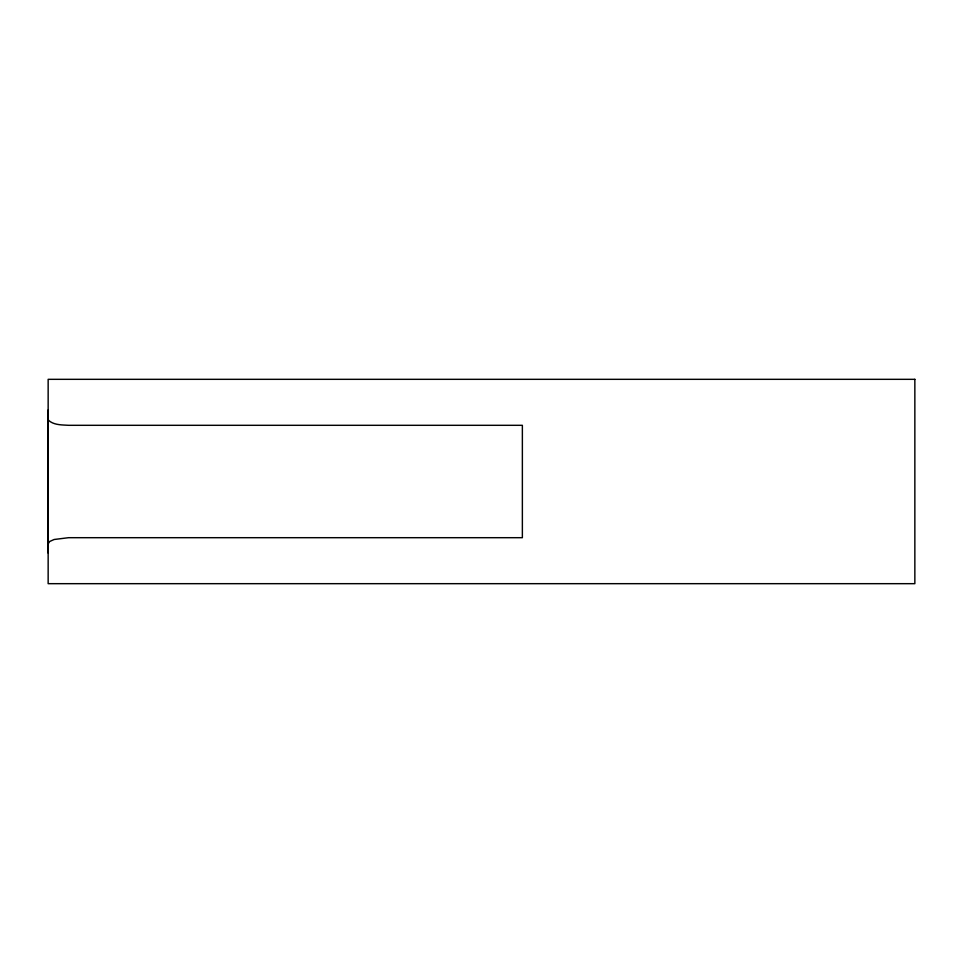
<?xml version="1.0" encoding="UTF-8"?>
<svg xmlns="http://www.w3.org/2000/svg" width="963" height="963" viewBox="0 0 963 963"><rect width="100%" height="100%" fill="white"/><g stroke="black" fill="none" stroke-linecap="round" stroke-linejoin="round"><path stroke-width="1.44" d="M48.15 553.027L48.15 409.985M48.15 543.83L49.703 541.483L54.133 539.497L68.59 537.691L522.367 537.691L522.367 425.309L68.59 425.309C61.849 424.876 53.832 425.165 48.547 420.325L48.15 419.11M914.85 379.326L48.15 379.326L48.15 583.674L914.85 583.674L914.85 379.326"/></g></svg>
